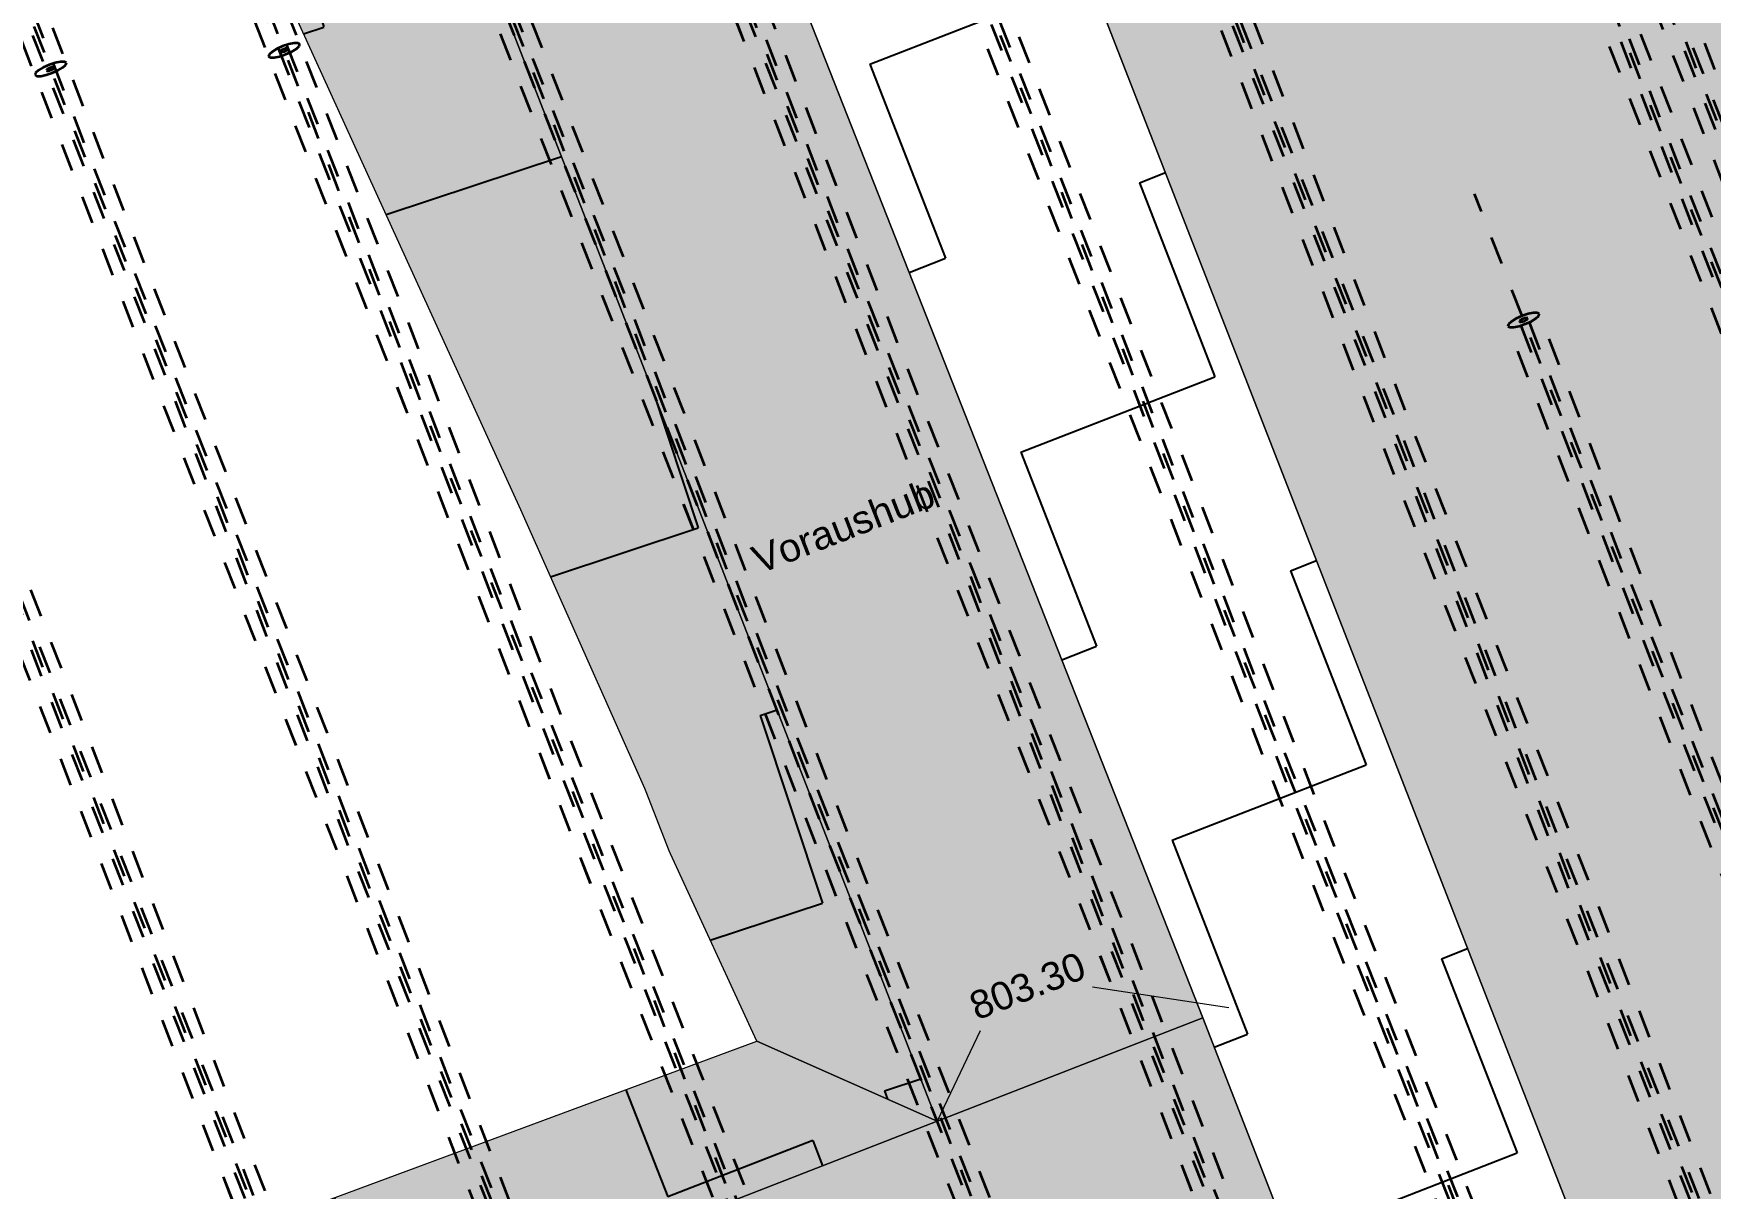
# Model space of a CAD drawing. Header units: metres. Extents: x 2688466 to 2688595, y 1221626 to 1221756.
# Drawn here: x 2688503.58 to 2688509.56, y 1221714.79 to 1221718.91 of the extents above; entities that cross this region are included whole.
import ezdxf

# ---------------------------------------------------------------- set-up
doc = ezdxf.new("R2010")
doc.units = ezdxf.units.M
doc.linetypes.add('AUSGEZOGEN', pattern=[0])
doc.linetypes.add('VERDECKT2_S2', pattern=[0.15, 0.1, -0.05])
for name, color, linetype, lineweight in [('Beton Ansicht', 7, 'AUSGEZOGEN', 35), ('Schnittbeschriftung', 7, 'AUSGEZOGEN', 50), ('Standard', 7, 'AUSGEZOGEN', 13)]:
    doc.layers.add(name, color=color, linetype=linetype, lineweight=lineweight)
doc.styles.add('ARIAL', font='arial.ttf')

msp = doc.modelspace()

# ---------------------------------------------------------------- hatches: boundary and pattern name
at = {"layer": 'Standard', "linetype": 'AUSGEZOGEN', "lineweight": 13, "transparency": 33554559}
h = msp.add_hatch(color=7, dxfattribs=at)
h.set_gradient(color1=(199, 199, 199), color2=(199, 199, 199), one_color=1)
h.paths.add_polyline_path([(2688509.5044, 1221713.5639), (2688510.1008, 1221713.7961), (2688509.9218, 1221714.2559), (2688512.0836, 1221715.0978), (2688512.6582, 1221713.6225), (2688513.2546, 1221713.8547), (2688510.7203, 1221720.3619), (2688507.3657, 1221719.0555)], flags=0)
h = msp.add_hatch(color=7, dxfattribs=at)
h.set_gradient(color1=(199, 199, 199), color2=(199, 199, 199), one_color=1)
h.paths.add_polyline_path([(2688506.8007, 1221715.0345), (2688507.7472, 1221715.4031), (2688506.0882, 1221719.6168), (2688505.1573, 1221719.2542)], flags=0)
at = {"layer": 'Standard', "linetype": 'AUSGEZOGEN', "lineweight": 25, "transparency": 33554687}
h = msp.add_hatch(dxfattribs=at)
h.set_pattern_fill('MUSTER', scale=0.7425, angle=291.28, style=0, pattern_type=2)
h.set_pattern_definition([(291.28, (2688529.9667, 1221730.3102), (0.961347, -0.422402), [0.7425, -0.7425]), (21.28, (2688529.9667, 1221730.3102), (0.422402, 0.961347), [0.7425, -0.7425])])
h.paths.add_polyline_path([(2688507.7472, 1221715.4031), (2688508.4469, 1221713.6064), (2688508.5127, 1221713.603), (2688508.5077, 1221713.6159), (2688508.5517, 1221713.6136), (2688508.683, 1221713.6067), (2688509.5044, 1221713.5639), (2688507.3657, 1221719.0555), (2688506.0882, 1221719.6168)], flags=0)
at = {"layer": 'Standard', "linetype": 'AUSGEZOGEN', "lineweight": 13, "transparency": 33554559}
h = msp.add_hatch(color=7, dxfattribs=at)
h.set_gradient(color1=(240, 240, 180), color2=(240, 240, 180), one_color=1)
h.paths.add_polyline_path([(2688504.5017, 1221718.999), (2688505.3149, 1221717.2153), (2688505.7578, 1221716.2207), (2688505.7623, 1221716.2089), (2688505.844, 1221715.9987), (2688505.8487, 1221715.9879), (2688506.1577, 1221715.3199), (2688506.8007, 1221715.0345), (2688505.1573, 1221719.2542), (2688505.1286, 1221719.2431)], flags=0)
at = {"layer": 'Standard', "linetype": 'AUSGEZOGEN', "lineweight": 25, "transparency": 33554687}
h = msp.add_hatch(dxfattribs=at)
h.set_pattern_fill('MUSTER', scale=0.705, angle=288.33, style=0, pattern_type=2)
h.set_pattern_definition([(288.33, (2688529.8259, 1221730.26), (0.890944, -0.447514), [0.705, -0.705]), (18.33, (2688529.8259, 1221730.26), (0.447514, 0.890944), [0.705, -0.705])])
h.paths.add_polyline_path([(2688505.3149, 1221717.2153), (2688505.7578, 1221716.2207), (2688505.7623, 1221716.2089), (2688505.844, 1221715.9987), (2688505.8487, 1221715.9879), (2688506.1577, 1221715.3199), (2688506.8007, 1221715.0345), (2688505.1573, 1221719.2542), (2688504.5017, 1221718.9989)], flags=0)
at = {"layer": 'Standard', "linetype": 'AUSGEZOGEN', "lineweight": 13, "transparency": 33554559}
h = msp.add_hatch(color=7, dxfattribs=at)
h.set_gradient(color1=(199, 199, 199), color2=(199, 199, 199), one_color=1)
h.paths.add_polyline_path([(2688508.4469, 1221713.6064), (2688507.7472, 1221715.4031), (2688495.913, 1221710.7942), (2688496.6224, 1221708.9726), (2688497.1177, 1221709.1655), (2688507.7296, 1221713.2983), (2688507.7199, 1221713.3233)], flags=0)
h = msp.add_hatch(color=7, dxfattribs=at)
h.set_gradient(color1=(240, 240, 180), color2=(240, 240, 180), one_color=1)
h.paths.add_polyline_path([(2688503.8358, 1221714.4595), (2688503.8224, 1221714.4545), (2688502.5741, 1221713.9649), (2688500.8861, 1221713.2222), (2688498.8978, 1221712.3505), (2688496.5785, 1221711.2364), (2688495.8586, 1221710.9847), (2688495.6601, 1221710.9053), (2688495.913, 1221710.7942), (2688506.8007, 1221715.0345), (2688506.1577, 1221715.3199)], flags=0)
at = {"layer": 'Standard', "linetype": 'AUSGEZOGEN', "lineweight": 25, "transparency": 33554687}
h = msp.add_hatch(dxfattribs=at)
h.set_pattern_fill('MUSTER', scale=0.555, angle=201.28, style=0, pattern_type=2)
h.set_pattern_definition([(201.28, (2688527.41253, 1221729.71783), (-0.315735, -0.718583), [0.555, -0.555]), (291.28, (2688527.41253, 1221729.71783), (0.718583, -0.315735), [0.555, -0.555])])
h.paths.add_polyline_path([(2688503.8358, 1221714.4595), (2688503.8224, 1221714.4545), (2688502.5741, 1221713.9649), (2688500.8861, 1221713.2222), (2688498.8978, 1221712.3505), (2688496.5785, 1221711.2364), (2688495.8586, 1221710.9847), (2688495.6601, 1221710.9053), (2688495.913, 1221710.7942), (2688506.8007, 1221715.0345), (2688506.1577, 1221715.3199)], flags=0)

# ---------------------------------------------------------------- linework, layer by layer
at = {"layer": 'Beton Ansicht', "linetype": 'VERDECKT2_S2', "lineweight": 35, "transparency": 33554687}
for p, q in [((2688508.403, 1221713.1241), (2688504.8976, 1221722.1248)), ((2688508.4802, 1221712.9699), (2688504.9069, 1221722.1451)), ((2688508.4776, 1221713.0207), (2688504.9274, 1221722.1364)), ((2688508.4738, 1221713.1517), (2688504.9684, 1221722.1524)), ((2688507.6475, 1221712.9036), (2688504.0742, 1221722.0788)), ((2688507.6449, 1221712.9544), (2688504.0947, 1221722.0701)), ((2688507.6411, 1221713.0853), (2688504.1357, 1221722.0861)), ((2688508.362, 1221713.1081), (2688504.8566, 1221722.1089)), ((2688507.5293, 1221713.0418), (2688504.0239, 1221722.0425)), ((2688507.6151, 1221712.9428), (2688504.0649, 1221722.0585)), ((2688506.871, 1221712.5275), (2688503.3656, 1221721.5282)), ((2688506.9568, 1221712.4285), (2688503.4066, 1221721.5442)), ((2688506.9893, 1221712.3893), (2688503.4159, 1221721.5645)), ((2688506.9866, 1221712.4401), (2688503.4365, 1221721.5558)), ((2688506.9829, 1221712.571), (2688503.4775, 1221721.5718)), ((2688506.0793, 1221712.4771), (2688502.574, 1221721.4779)), ((2688506.1566, 1221712.323), (2688502.5832, 1221721.4982)), ((2688506.1539, 1221712.3738), (2688502.6038, 1221721.4895)), ((2688506.1502, 1221712.5047), (2688502.6448, 1221721.5055)), ((2688506.0383, 1221712.4612), (2688502.533, 1221721.4619)), ((2688505.4919, 1221711.9904), (2688501.9865, 1221720.9912)), ((2688505.3801, 1221711.9469), (2688501.8747, 1221720.9476)), ((2688505.4211, 1221711.9628), (2688501.9157, 1221720.9636)), ((2688505.4983, 1221711.8087), (2688501.925, 1221720.9838)), ((2688505.4509, 1221711.9744), (2688501.9455, 1221720.9752)), ((2688510.0684, 1221713.2567), (2688507.2641, 1221720.4573)), ((2688510.1456, 1221713.1025), (2688507.2733, 1221720.4776)), ((2688510.0982, 1221713.2683), (2688507.2939, 1221720.4689)), ((2688510.1392, 1221713.2843), (2688507.3349, 1221720.4849)), ((2688509.2805, 1221713.0754), (2688506.4314, 1221720.391)), ((2688509.3129, 1221713.0362), (2688506.4406, 1221720.4113)), ((2688509.3103, 1221713.087), (2688506.4612, 1221720.4026)), ((2688509.3065, 1221713.218), (2688506.5022, 1221720.4186)), ((2688510.0274, 1221713.2407), (2688507.2231, 1221720.4413)), ((2688509.1947, 1221713.1744), (2688506.3904, 1221720.375)), ((2688510.7998, 1221714.8767), (2688508.6965, 1221720.2772)), ((2688511.5578, 1221712.9744), (2688508.7058, 1221720.2975)), ((2688510.8296, 1221714.8884), (2688508.7263, 1221720.2888)), ((2688510.8706, 1221714.9043), (2688508.7673, 1221720.3048)), ((2688510.7588, 1221714.8608), (2688508.6555, 1221720.2612)), ((2688511.8238, 1221713.0084), (2688509.0194, 1221720.209)), ((2688511.7119, 1221712.9648), (2688508.9076, 1221720.1654)), ((2688511.7529, 1221712.9808), (2688508.9486, 1221720.1814)), ((2688511.8302, 1221712.8266), (2688508.9579, 1221720.2017)), ((2688511.7828, 1221712.9924), (2688508.9784, 1221720.193)), ((2688509.1947, 1221713.1744), (2688506.5648, 1221719.927)), ((2688508.362, 1221713.1081), (2688505.7321, 1221719.8607)), ((2688507.5293, 1221713.0418), (2688504.8994, 1221719.7944)), ((2688508.362, 1221713.1081), (2688505.9066, 1221719.4127)), ((2688507.5293, 1221713.0418), (2688505.0739, 1221719.3464)), ((2688506.871, 1221712.5275), (2688504.2412, 1221719.2801)), ((2688506.0383, 1221712.4612), (2688503.4085, 1221719.2138)), ((2688504.4178, 1221718.8393), (2688504.4157, 1221718.8321)), ((2688504.4281, 1221718.8487), (2688504.4178, 1221718.8393)), ((2688504.445, 1221718.8589), (2688504.4281, 1221718.8487)), ((2688504.4659, 1221718.8683), (2688504.445, 1221718.8589)), ((2688504.4554, 1221718.8322), (2688504.4772, 1221718.8394)), ((2688504.4572, 1221718.85), (2688504.4567, 1221718.8481)), ((2688504.4567, 1221718.8481), (2688504.4584, 1221718.847)), ((2688504.46, 1221718.8525), (2688504.4572, 1221718.85)), ((2688504.4584, 1221718.847), (2688504.4621, 1221718.847)), ((2688504.4645, 1221718.8552), (2688504.46, 1221718.8525)), ((2688504.4621, 1221718.847), (2688504.4673, 1221718.8481)), ((2688504.4701, 1221718.8577), (2688504.4645, 1221718.8552)), ((2688504.4878, 1221718.8756), (2688504.4659, 1221718.8683)), ((2688504.4673, 1221718.8481), (2688504.4731, 1221718.85)), ((2688504.4759, 1221718.8597), (2688504.4701, 1221718.8577)), ((2688504.4731, 1221718.85), (2688504.4787, 1221718.8525)), ((2688504.4811, 1221718.8607), (2688504.4759, 1221718.8597)), ((2688504.4772, 1221718.8394), (2688504.4982, 1221718.8488)), ((2688504.4787, 1221718.8525), (2688504.4832, 1221718.8552)), ((2688504.4848, 1221718.8607), (2688504.4811, 1221718.8607)), ((2688504.4832, 1221718.8552), (2688504.4859, 1221718.8578)), ((2688504.4865, 1221718.8597), (2688504.4848, 1221718.8607)), ((2688504.4859, 1221718.8578), (2688504.4865, 1221718.8597)), ((2688504.5071, 1221718.8795), (2688504.4878, 1221718.8756)), ((2688504.4982, 1221718.8488), (2688504.5151, 1221718.859)), ((2688504.5211, 1221718.8795), (2688504.5071, 1221718.8795)), ((2688504.5151, 1221718.859), (2688504.5254, 1221718.8684)), ((2688504.5275, 1221718.8756), (2688504.5211, 1221718.8795)), ((2688504.5254, 1221718.8684), (2688504.5275, 1221718.8756)), ((2688503.5954, 1221718.7824), (2688503.5851, 1221718.773)), ((2688503.6123, 1221718.7926), (2688503.5954, 1221718.7824)), ((2688503.6332, 1221718.802), (2688503.6123, 1221718.7926)), ((2688503.6245, 1221718.7837), (2688503.624, 1221718.7817)), ((2688503.624, 1221718.7817), (2688503.6257, 1221718.7807)), ((2688503.6273, 1221718.7862), (2688503.6245, 1221718.7837)), ((2688503.6257, 1221718.7807), (2688503.6294, 1221718.7807)), ((2688503.6318, 1221718.7889), (2688503.6273, 1221718.7862)), ((2688503.6294, 1221718.7807), (2688503.6346, 1221718.7818)), ((2688503.6374, 1221718.7914), (2688503.6318, 1221718.7889)), ((2688503.6551, 1221718.8093), (2688503.6332, 1221718.802)), ((2688503.6346, 1221718.7818), (2688503.6404, 1221718.7837)), ((2688503.6432, 1221718.7933), (2688503.6374, 1221718.7914)), ((2688503.6404, 1221718.7837), (2688503.646, 1221718.7862)), ((2688503.6484, 1221718.7944), (2688503.6432, 1221718.7933)), ((2688503.6445, 1221718.7731), (2688503.6655, 1221718.7825)), ((2688503.646, 1221718.7862), (2688503.6505, 1221718.7889)), ((2688503.6521, 1221718.7944), (2688503.6484, 1221718.7944)), ((2688503.6505, 1221718.7889), (2688503.6532, 1221718.7914)), ((2688503.6538, 1221718.7934), (2688503.6521, 1221718.7944)), ((2688503.6532, 1221718.7914), (2688503.6538, 1221718.7934)), ((2688503.6744, 1221718.8132), (2688503.6551, 1221718.8093)), ((2688503.6655, 1221718.7825), (2688503.6824, 1221718.7927)), ((2688503.6884, 1221718.8132), (2688503.6744, 1221718.8132)), ((2688503.6824, 1221718.7927), (2688503.6927, 1221718.8021)), ((2688503.6948, 1221718.8093), (2688503.6884, 1221718.8132)), ((2688503.6927, 1221718.8021), (2688503.6948, 1221718.8093)), ((2688504.4157, 1221718.8321), (2688504.4157, 1221718.8321)), ((2688506.871, 1221712.5275), (2688504.4157, 1221718.8321)), ((2688504.4157, 1221718.8321), (2688504.4221, 1221718.8282)), ((2688504.4221, 1221718.8282), (2688504.436, 1221718.8282)), ((2688504.436, 1221718.8282), (2688504.4554, 1221718.8322)), ((2688503.5851, 1221718.773), (2688503.583, 1221718.7658)), ((2688503.583, 1221718.7658), (2688503.583, 1221718.7658)), ((2688506.0383, 1221712.4612), (2688503.583, 1221718.7658)), ((2688503.583, 1221718.7658), (2688503.5894, 1221718.7619)), ((2688503.5894, 1221718.7619), (2688503.6033, 1221718.7619)), ((2688503.6033, 1221718.7619), (2688503.6227, 1221718.7658)), ((2688503.6227, 1221718.7658), (2688503.6445, 1221718.7731)), ((2688505.3801, 1221711.9469), (2688502.7503, 1221718.6995)), ((2688508.8861, 1221717.9065), (2688508.7164, 1221718.3421)), ((2688505.3801, 1221711.9469), (2688502.9247, 1221718.2515)), ((2688508.8379, 1221717.8775), (2688508.8358, 1221717.8703)), ((2688508.8482, 1221717.8869), (2688508.8379, 1221717.8775)), ((2688508.8651, 1221717.8971), (2688508.8482, 1221717.8869)), ((2688508.8861, 1221717.9065), (2688508.8651, 1221717.8971)), ((2688508.8755, 1221717.8704), (2688508.8973, 1221717.8776)), ((2688508.8774, 1221717.8882), (2688508.8768, 1221717.8862)), ((2688508.8768, 1221717.8862), (2688508.8785, 1221717.8852)), ((2688511.0248, 1221712.3708), (2688508.8768, 1221717.8862)), ((2688508.8801, 1221717.8907), (2688508.8774, 1221717.8882)), ((2688508.8785, 1221717.8852), (2688508.8822, 1221717.8852)), ((2688508.8846, 1221717.8934), (2688508.8801, 1221717.8907)), ((2688508.8822, 1221717.8852), (2688508.8874, 1221717.8863)), ((2688508.8902, 1221717.8959), (2688508.8846, 1221717.8934)), ((2688508.9079, 1221717.9138), (2688508.8861, 1221717.9065)), ((2688511.0573, 1221712.3316), (2688508.8861, 1221717.9065)), ((2688508.8874, 1221717.8863), (2688508.8932, 1221717.8882)), ((2688508.896, 1221717.8978), (2688508.8902, 1221717.8959)), ((2688508.8932, 1221717.8882), (2688508.8988, 1221717.8907)), ((2688508.9012, 1221717.8989), (2688508.896, 1221717.8978)), ((2688508.8973, 1221717.8776), (2688508.9183, 1221717.887)), ((2688508.8988, 1221717.8907), (2688508.9033, 1221717.8934)), ((2688508.9049, 1221717.8989), (2688508.9012, 1221717.8989)), ((2688508.9033, 1221717.8934), (2688508.9061, 1221717.8959)), ((2688508.9066, 1221717.8979), (2688508.9049, 1221717.8989)), ((2688508.9061, 1221717.8959), (2688508.9066, 1221717.8979)), ((2688511.0546, 1221712.3824), (2688508.9066, 1221717.8979)), ((2688508.9273, 1221717.9177), (2688508.9079, 1221717.9138)), ((2688508.9183, 1221717.887), (2688508.9352, 1221717.8972)), ((2688508.9412, 1221717.9177), (2688508.9273, 1221717.9177)), ((2688508.9352, 1221717.8972), (2688508.9455, 1221717.9066)), ((2688508.9476, 1221717.9138), (2688508.9412, 1221717.9177)), ((2688508.9455, 1221717.9066), (2688508.9476, 1221717.9138)), ((2688511.0509, 1221712.5134), (2688508.9476, 1221717.9138)), ((2688508.8358, 1221717.8703), (2688508.8422, 1221717.8664)), ((2688510.939, 1221712.4698), (2688508.8358, 1221717.8703)), ((2688508.8422, 1221717.8664), (2688508.8562, 1221717.8664)), ((2688508.8562, 1221717.8664), (2688508.8755, 1221717.8704))]:
    msp.add_line(p, q, dxfattribs=at)
at = {"layer": 'Schnittbeschriftung', "color": 1, "lineweight": 13, "transparency": 33554687}
for p, q in [((2688507.3545, 1221715.5133), (2688507.8404, 1221715.4394)), ((2688506.9538, 1221715.3572), (2688506.8007, 1221715.0345))]:
    msp.add_line(p, q, dxfattribs=at)
at = {"layer": 'Schnittbeschriftung', "color": 7, "linetype": 'AUSGEZOGEN', "lineweight": 13, "transparency": 33554687}
for points in [[(2688512.6582, 1221713.6225), (2688512.0836, 1221715.0978), (2688509.9218, 1221714.2559), (2688510.1008, 1221713.7961), (2688509.5044, 1221713.5639), (2688507.3657, 1221719.0555), (2688510.7203, 1221720.3619), (2688513.2546, 1221713.8547), (2688512.6582, 1221713.6225)], [(2688506.0882, 1221719.6168), (2688507.7472, 1221715.4031), (2688506.8007, 1221715.0345), (2688505.1573, 1221719.2542), (2688506.0882, 1221719.6168)], [(2688508.5127, 1221713.603), (2688508.4469, 1221713.6064), (2688507.7472, 1221715.4031), (2688506.0882, 1221719.6168), (2688506.0882, 1221719.6168), (2688507.3657, 1221719.0555), (2688509.5044, 1221713.5639), (2688508.5077, 1221713.6159), (2688508.5127, 1221713.603)], [(2688506.8007, 1221715.0345), (2688506.1577, 1221715.3199), (2688505.8487, 1221715.9879), (2688505.844, 1221715.9987), (2688505.7623, 1221716.2089), (2688505.7578, 1221716.2207), (2688505.3149, 1221717.2153), (2688504.5017, 1221718.999), (2688505.1286, 1221719.2431), (2688505.1538, 1221719.2529), (2688505.1573, 1221719.2542), (2688506.8007, 1221715.0345)], [(2688495.913, 1221710.7942), (2688506.8007, 1221715.0345), (2688507.7472, 1221715.4031), (2688508.4469, 1221713.6064), (2688507.7199, 1221713.3233), (2688507.7296, 1221713.2983), (2688497.446, 1221709.2933), (2688497.1177, 1221709.1655), (2688496.6224, 1221708.9726), (2688496.2512, 1221709.9258), (2688495.913, 1221710.7942)], [(2688495.913, 1221710.7942), (2688495.6601, 1221710.9053), (2688495.8586, 1221710.9847), (2688496.5785, 1221711.2364), (2688498.8978, 1221712.3505), (2688500.8861, 1221713.2222), (2688502.5741, 1221713.9649), (2688503.8224, 1221714.4545), (2688503.8358, 1221714.4595), (2688506.1577, 1221715.3199), (2688506.8007, 1221715.0345), (2688495.913, 1221710.7942)]]:
    msp.add_lwpolyline(points, close=True, dxfattribs=at)

# ---------------------------------------------------------------- texts
at = {"layer": 'Schnittbeschriftung', "color": 1, "lineweight": 13, "transparency": 33554687, "char_height": 0.1, "attachment_point": 8, "rotation": 21.28, "style": 'ARIAL'}
for s, insert, width in [('\\W1.01;Voraushub', (2688506.4843, 1221717.1075), 0.730259), ('\\W1.00;803.30', (2688507.1408, 1221715.4694), 0.480198)]:
    msp.add_mtext(s, dxfattribs=dict(at, insert=insert, width=width))

doc.saveas('drawing.dxf')
